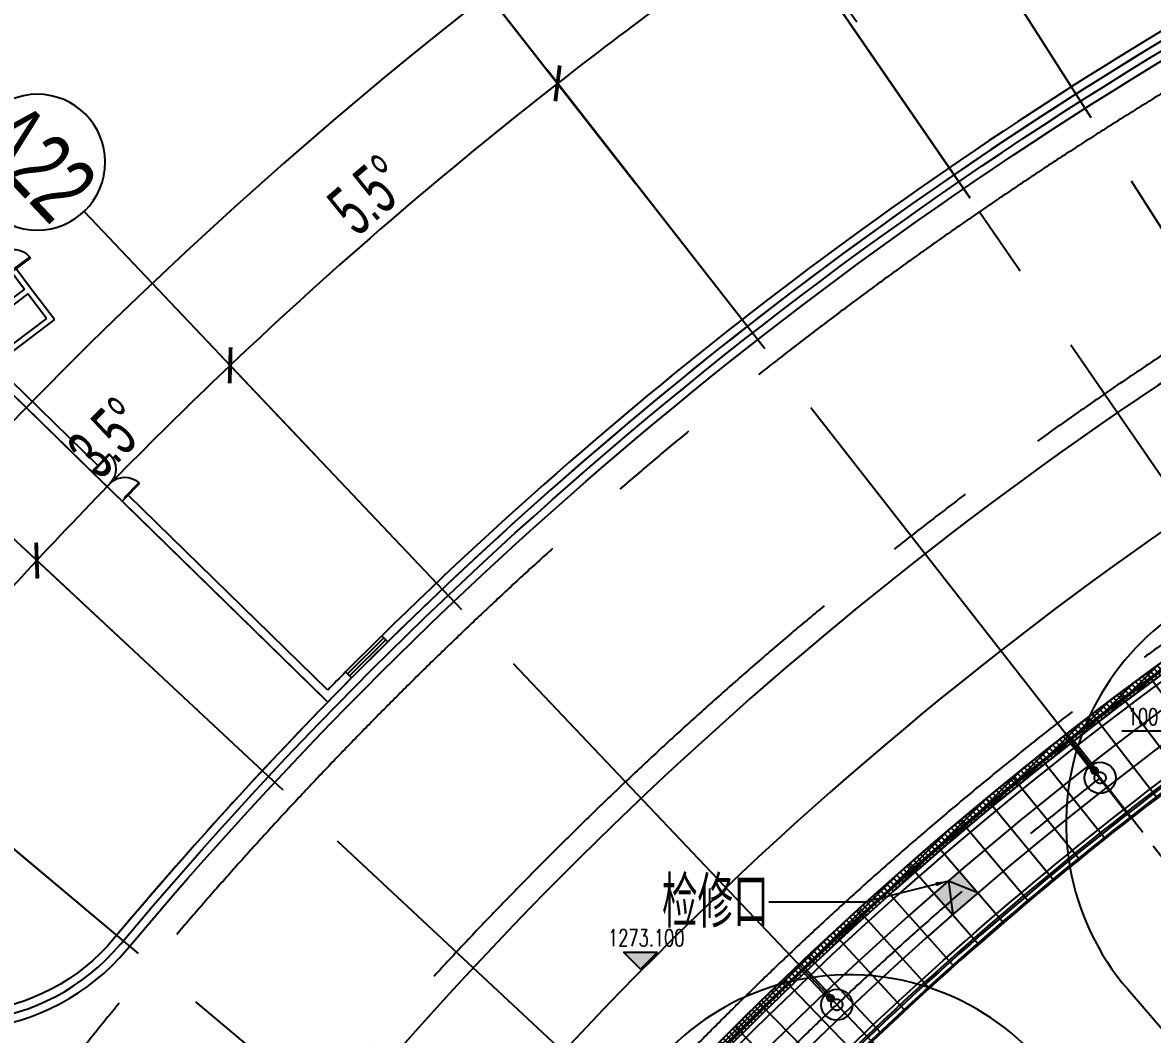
# Model space of a CAD drawing. Extents: x 1962160 to 37842216, y -162679 to 2997677.
# Drawn here: x 37496803 to 37536731, y 2848639 to 2884395 of the extents above; entities that cross this region are included whole.
import ezdxf
from ezdxf.enums import TextEntityAlignment as Align

# ---------------------------------------------------------------- set-up
doc = ezdxf.new("R2010")
doc.units = 0
doc.header["$LTSCALE"] = 1000
for name, pattern in [('CENTER', [2, 1.25, -0.25, 0.25, -0.25]), ('CENTER2', [28.575000000000003, 19.05, -3.175, 3.175, -3.175]), ('DASH', [0.35, 0.25, -0.1]), ('HIDDEN', [0.375, 0.25, -0.125])]:
    doc.linetypes.add(name, pattern=pattern)
doc.layers.get('0').update_dxf_attribs({"color": 8})
doc.layers.get('Defpoints').update_dxf_attribs({"color": 8})
for name, color, linetype in [('#幕墙线-平面', 8, 'Continuous'), ('#文字', 8, 'Continuous'), ('#标注', 8, 'Continuous'), ('#虚线', 8, 'HIDDEN'), ('#轴线', 8, 'CENTER2'), ('1-WIN-1', 8, 'Continuous'), ('A-AL-E', 8, 'Continuous'), ('A-COLS-PLAN-C', 8, 'DASH'), ('A-COLS-PLAN-S', 8, 'DASH'), ('A-DETL-ALUM', 8, 'Continuous'), ('A-DIMS-ELEV', 8, 'Continuous'), ('A-DIMS-LEAD', 8, 'Continuous'), ('A-FLOR', 8, 'Continuous'), ('A-GRID', 8, 'CENTER'), ('A-HATH', 8, 'Continuous'), ('A-NOTE', 8, 'Continuous'), ('A-ROOF-DRAN', 8, 'Continuous'), ('A-STRS-HRAL', 8, 'Continuous'), ('DIM', 8, 'Continuous'), ('G-ACCS', 8, 'Continuous'), ('周边建筑', 8, 'Continuous'), ('建-填充', 8, 'Continuous'), ('水-雨水-压力流-标识', 8, 'Continuous')]:
    doc.layers.add(name, color=color, linetype=linetype)
doc.layers.add('A-X-CHEK', color=8, linetype='Continuous', plot=False)
doc.styles.add('#文字', font='jrs.shx', dxfattribs={"width": 0.7, "bigfont": 'hztxt.shx'})
doc.styles.add('_TCH_DIM', font='SIMPLEX', dxfattribs={"bigfont": 'GBCBIG'})
doc.styles.add('JHZX', font='jrs.shx', dxfattribs={"width": 0.6, "bigfont": 'jhz.shx'})
doc.dimstyles.new('JZBZ-300', dxfattribs={"dimscale": 300, "dimtxt": 3, "dimasz": 1.5, "dimexe": 1, "dimexo": 1, "dimgap": 0.5, "dimtad": 1, "dimdec": 0, "dimdsep": 46, "dimtxsty": 'JHZX', "dimblk1": 'ARCHTICK', "dimblk2": 'ARCHTICK', "dimsah": 1, "dimcen": 0, "dimclrd": 1, "dimclre": 1, "dimclrt": 2, "dimadec": 3, "dimazin": 2, "dimtfac": 1, "dimtdec": 0, "dimtix": 1, "dimtmove": 0, "dimatfit": 3, "dimfxl": 1, "dimtolj": 1, "dimlwd": -1, "dimlwe": -1, "dimarcsym": 1})
doc.dimstyles.new('JZBZ-600', dxfattribs={"dimscale": 600, "dimtxt": 3, "dimasz": 1.5, "dimexe": 1, "dimexo": 1, "dimgap": 0.5, "dimtad": 1, "dimdec": 0, "dimdsep": 46, "dimtxsty": 'JHZX', "dimblk1": 'ARCHTICK', "dimblk2": 'ARCHTICK', "dimsah": 1, "dimcen": 0, "dimclrd": 1, "dimclre": 1, "dimclrt": 2, "dimadec": 1, "dimazin": 2, "dimtfac": 1, "dimtdec": 0, "dimtix": 1, "dimtmove": 0, "dimatfit": 3, "dimfxl": 1, "dimtolj": 1, "dimlwd": -1, "dimlwe": -1, "dimarcsym": 1})

# ---------------------------------------------------------------- blocks, each defined once
blk = doc.blocks.new('_ARCHTICK')
at = {"const_width": 0.15}
blk.add_lwpolyline([(-0.5, -0.5), (0.5, 0.5)], dxfattribs=at)
blk = doc.blocks.new('排水沟区域')
at = {"layer": 'A-HATH'}
h = blk.add_hatch(dxfattribs=at)
h.set_pattern_fill('ANSI37', color=256, scale=100)
h.set_pattern_definition([(45, (0, 0), (-112.2532015133644, 112.2532015133644), []), (135, (0, 0), (-112.2532015133644, -112.2532015133644), [])])
edge = h.paths.add_edge_path()
edge.add_arc((35647972.51225562, 2918657.177440435), 129550.0000000067, 122.5223895562193, 167.0611029026331)
edge.add_arc((35520737.25391851, 2947888.864629035), 999.9999999990519, 287.2513251903942, 347.0611009080209, ccw=False)
edge.add_arc((35647972.52815255, 2918657.174638035), 130050.0161404448, 167.2437338873835, 167.4419150525261, ccw=False)
edge.add_arc((35520737.25400268, 2947888.864669039), 649.9999269235949, 307.4371886865979, 347.0610947359583)
edge.add_arc((35647972.51225559, 2918657.177440456), 129899.9999999715, 122.5223517799921, 167.0611029026393, ccw=False)
edge.add_line((35578134.55910211, 3028186.489952341), (35578322.65708765, 3027891.330408047))
blk.add_lwpolyline([(35578322.65708765, 3027891.330408047), (35578322.65708654, 3027891.330409774, 0.1968208227596155), (35521711.86331972, 2947664.952782355, -0.2670597879826505), (35521033.817582, 2946933.851543527, -0.0008647286773297092), (35521132.38332828, 2947372.751579637, 0.1746354279483771), (35521370.75002657, 2947743.321916818, -0.1968209939747781), (35578134.55910211, 3028186.489952341), (35578322.65708765, 3027891.330408047)], format="xyb", dxfattribs=at)
blk = doc.blocks.new('A$C58e34137')
at = {"layer": 'A-X-CHEK'}
blk.add_blockref('排水沟区域', (-35647972.51433039, -2918657.17947907), dxfattribs=at)
blk = doc.blocks.new('雨水立管')
for radius in [80, 50]:
    blk.add_circle((-3.725290298461914e-09, 2.328306436538696e-10), radius)
blk = doc.blocks.new('雨水')
at = {"layer": 'A-ROOF-DRAN'}
for points in [[(35568942.63148565, 3019688.992224737), (35568151.91968549, 3020695.775538188)], [(35569060.59814552, 3019781.641386414), (35568270.11935468, 3020788.128017949)], [(35559618.16883969, 3011645.115593735), (35558739.49367467, 3012575.604252931)], [(35559727.22781448, 3011748.10170939), (35558848.29764076, 3012678.860414564)]]:
    blk.add_lwpolyline(points, dxfattribs=at)
at = {"xscale": 1.5, "yscale": 1.5, "zscale": 1.5}
for p in [(35569001.61481559, 3019735.316805575), (35559672.69832709, 3011696.608651562)]:
    blk.add_blockref('雨水立管', p, dxfattribs=at)
blk = doc.blocks.new('1100')
at = {"layer": 'A-DETL-ALUM', "ltscale": 0.3}
blk.add_circle((35572079.41488183, 2737404.62498665), 550, dxfattribs=at)
blk = doc.blocks.new('_YZHK')
blk.add_circle((0, 0), 0.5)
blk = doc.blocks.new('ASDFASD')
at = {"layer": 'A-COLS-PLAN-C', "ltscale": 0.3, "xscale": 400, "yscale": 400, "zscale": 400}
for p in [(35569198.62648769, 3019483.153364421), (35559892.97179132, 3011464.488852846)]:
    blk.add_blockref('_YZHK', p, dxfattribs=at)
blk = doc.blocks.new('$WINLIB2D$00000001')
for points in [[(-0.4999999999999964, 0.5000000000000142), (-0.4999999999999964, -0.4999999999999858)], [(-0.4999999999999964, 0.5000000000000142), (0.5000000000000036, 0.5000000000000142)], [(0.5000000000000036, -0.4999999999999858), (0.5000000000000036, 0.5000000000000142)], [(0.5000000000000036, 0.1666666666666714), (-0.4999999999999964, 0.1666666666666714)], [(0.5000000000000036, -0.1666666666666572), (-0.4999999999999964, -0.1666666666666572)], [(-0.4999999999999964, -0.4999999999999858), (0.5000000000000036, -0.4999999999999858)]]:
    blk.add_lwpolyline(points)
blk = doc.blocks.new('$DorLib2D$00000002')
at = {"layer": '1-WIN-1'}
for p, q in [((-0.5000000000002274, 1.70530256582424e-13), (-0.5, 0.4875000000000114)), ((-0.4750000000001364, 0.4875000000002387), (-0.5, 0.4875000000000114)), ((-0.4750000000001364, 1.70530256582424e-13), (-0.4750000000001364, 0.4875000000002387)), ((0.4749999999999091, 5.684341886080801e-14), (0.4749999999999091, 0.4875000000001251)), ((0.4749999999999091, 0.4875000000001251), (0.4999999999997726, 0.4875000000001251)), ((0.5, -5.684341886080801e-14), (0.4999999999997726, 0.4875000000001251)), ((-0.5000000000002274, 1.70530256582424e-13), (-0.4750000000001364, 1.70530256582424e-13)), ((0.5, -5.684341886080801e-14), (0.4749999999999091, 5.684341886080801e-14))]:
    blk.add_line(p, q, dxfattribs=at)
for centre, start, end in [((-0.4875000000001819, 5.684341886080801e-14), 0, 88.53071642340379), ((0.4874999999999545, 5.684341886080801e-14), 91.46928357659621, 180)]:
    blk.add_arc(centre, 0.4875, start, end, dxfattribs=at)
blk = doc.blocks.new('1234')
at = {"layer": '周边建筑'}
for p, q in [((-45057.69962797686, 141184.4315249026), (-64211.78246627189, 201202.1048438773)), ((-47793.1199540291, 159841.4219955355), (-47675.79410530068, 159100.6557401866)), ((-47462.61299071461, 159033.1737991497), (-47595.58228601888, 159872.7088885531)), ((-47675.79410530068, 159100.6557401866), (-50326.59886781685, 158680.8095114976)), ((-47243.60473883711, 157650.4101160839), (-47462.61299071461, 159033.1737991497)), ((-47644.50721227936, 158903.1180720925), (-50265.08446484618, 158488.0594105944)), ((-47472.42929975502, 157816.66089122), (-47644.50721227936, 158903.1180720925)), ((-47472.42929975502, 157816.66089122), (-49926.7552493643, 157427.9338493124)), ((-47243.60473883711, 157650.4101160839), (-49865.24084589258, 157235.1837485284)), ((-50191.10121145658, 157269.5044189021), (-48601.38281737641, 152288.258390598)), ((-48315.58437305316, 152379.4683090299), (-49865.24084589258, 157235.1837485284)), ((-48601.38281737641, 152288.258390598), (-48315.58437305316, 152379.4683090299)), ((-48145.33322518878, 150859.2661689147), (-48601.38281735964, 152288.2583905384)), ((-47859.53478088044, 150950.4760874063), (-48145.33322520368, 150859.2661689743)), ((-44863.01896983944, 141561.1511993855), (-47859.53478088044, 150950.4760874063)), ((-48145.33322520368, 150859.2661689743), (-45118.50623939559, 141374.9638185725)), ((-42281.87585731596, 142353.4087191746), (-42194.71496592648, 142066.3437585458)), ((-43917.07303276844, 141543.3880342394), (-44004.23392415792, 141830.4529948458)), ((-45118.50623939559, 141374.9638185725), (-45118.50623934157, 141374.9638185874)), ((-45057.69962715916, 141184.4315223321), (-45118.50623934157, 141374.9638185874))]:
    blk.add_line(p, q, dxfattribs=at)
for points in [[(899.9999998621643, 147897.2616378292, -0.06424754974339256), (38411.22599733435, 142825.0248288214, 0.3992271408683902), (47734.13426394202, 147881.3795785159), (62643.80696957186, 193768.6338093206, 0.4257611201714258), (57410.8051248882, 203558.9581788629, 0.1695890934855462), (-81790.47026674077, 195045.0434476584, 0.4257611201712679), (-85791.3257065732, 184689.9521724582), (-65400.53789663129, 140961.7665993124, 0.3992271408685563), (-55530.9065411333, 137079.2778602466, -0.09498676638333799), (-899.9999992009252, 147897.2616378367)], [(3507.282386738807, 147308.2532562092, 0.01190288189879027), (-3507.282390698791, 147308.2532562315), (-3529.532858530059, 148157.964341335, 0.09051536275890958), (-55643.5452967938, 137357.3291338012, -0.3992271408685528), (-65128.64556051977, 141088.5520778373), (-85519.43337046169, 184816.737650983, -0.425761120171263), (-81674.45541529916, 194768.3838115633, -0.08617948601408663), (-11230.48231103458, 210901.2002502978), (-9979.055130984634, 202999.9999966249), (9979.055131915957, 202999.9999895692), (11230.48231178708, 210901.2002502382, -0.05548064099764077), (57329.37135875039, 203270.2220680118, -0.4257611201714432), (62358.49001468346, 193861.3389076069), (47448.81730905734, 147974.0846768022, -0.3992271408683997), (38489.13923465274, 143114.7307615206, 0.0597972305577292), (3529.532854573801, 148157.9643414542), (3507.2932679113, 147308.6687912941)], [(-53552.56643567048, 204917.9412060007, 0.03537684678875146), (-81906.48511818238, 195321.703083761, 0.4257611201712687), (-86063.21804268472, 184563.1666939333), (-65672.43023274094, 140834.9811207876, 0.3992271408685562), (-55418.26778547093, 136801.2265866995, -0.08992013827698078), (-3863.717572046444, 147549.4211662337, -0.08992013827698078)]]:
    blk.add_lwpolyline(points, format="xyb", dxfattribs=at)
for centre, radius, start, end in [((2.793967723846436e-08, -7.748603820800781e-07), 148500.0000006685, 91.64907696212661, 106.5424971075481), ((2.980232238769531e-08, -7.748603820800781e-07), 148200.0000006686, 91.60015078360507, 106.5417941527147), ((2.048909664154053e-08, -7.674098014831543e-07), 148500.0000006624, 107.2369959366549, 107.584250938892), ((3.725290298461914e-08, -7.748603820800781e-07), 148200.0000006689, 107.2376988997003, 107.6613649034631), ((-4.936009645462036e-07, 1.318752765655518e-06), 148199.9999984893, 107.7579917323684, 111.9463856605834), ((1.247972249984741e-07, -1.05053186416626e-06), 148200.0000009605, 107.6613649034631, 107.6999999745817)]:
    blk.add_arc(centre, radius, start, end, dxfattribs=at)
for name, p, xscale, yscale, zscale, rotation in [('$DorLib2D$00000002', (-47811.67696883902, 160597.8316975906), -1500, 1500, 200, 279.0000000000207), ('$DorLib2D$00000002', (-48230.45879911259, 151619.3672389686), -1500, 1500, 300, 287.7000000314545), ('$WINLIB2D$00000001', (-43099.47444585152, 141948.3983793482), 1800, 300, -1800, 16.88974636892121)]:
    blk.add_blockref(name, p, dxfattribs=dict(at, xscale=xscale, yscale=yscale, zscale=zscale, rotation=rotation))
blk = doc.blocks.new('总体道路0521')
at = {"layer": 'G-ACCS'}
blk.add_line((35647894.71399386, 2918750.528538752), (35647920.52291003, 2918720.575817088), dxfattribs=at)
for centre, radius, start, end in [((35647972.51126049, 2918657.176580954), 223.799955519998, 90.7688463516054, 156.6530682845484), ((35647972.51118848, 2918657.176535503), 137.9999999943868, 119.6452978055595, 141.6444313079016), ((35647901.53207873, 2918756.403376523), 9, 125.5768005912197, 154.9435669919608), ((35647901.53207873, 2918756.403376523), 9, 155.1981339483521, 189.9780347543572), ((35647901.53207873, 2918756.403376523), 9, 189.9780347543572, 220.7498442504919), ((35647884.86564906, 2918742.042661973), 9, 71.5220051082934, 106.302008631611), ((35647884.86564906, 2918742.042661973), 9, 106.2575462716528, 135.9231106994128), ((35647884.86564906, 2918742.042661973), 9, 40.7498442504919, 71.5220051082934)]:
    blk.add_arc(centre, radius, start, end, dxfattribs=at)
blk = doc.blocks.new('A$C06ac024f')
at = {"layer": 'A-DIMS-ELEV'}
blk.add_hatch(color=256, dxfattribs=at).paths.add_polyline_path([(-95015.3850857392, 94063.48671443388), (-95615.3850857392, 94663.48671443388), (-94415.3850857392, 94663.48671443388)])
at = {"layer": 'A-AL-E'}
for points in [[(-72639.7004654631, 128086.0591565319), (-64414.53775649518, 113547.75104103, -0.4119685532972354), (-64730.13042073697, 112392.6247468609, 0.2085567706727499), (-126406.8450315073, 29041.36778747104, -0.4119750127394232), (-127419.2460521609, 28401.84329541307), (-143727.0039129183, 32017.3789689634)], [(-72813.60454651713, 127987.2791624763), (-64588.61000544578, 113449.268290536, -0.4119685532989783), (-64829.94557221979, 112565.9364185231, 0.2085567706727409), (-126601.7669133023, 29086.15015002107, -0.411975012739965), (-127375.9559291005, 28597.10200903751), (-143683.3841923401, 32212.56460867822)], [(-40571.86409710348, 50911.04793153843), (-75195.61254768074, 101288.9145336556, 0.03156857092547568), (-87349.31007741392, 91016.05561724259)]]:
    blk.add_lwpolyline(points, format="xyb", dxfattribs=at)
blk.add_arc((-0.004684291779994965, 0.005673647858202457), 126199.9999999824, 126.5207534722357, 133.8223082825386, dxfattribs=at)
at = {"layer": 'A-DIMS-ELEV'}
for p, q in [((-95015.3850857392, 94063.48671443388), (-95615.3850857392, 94663.48671443388)), ((-95615.3850857392, 94663.48671443388), (-94415.3850857392, 94663.48671443388)), ((-95015.3850857392, 94063.48671443388), (-94415.3850857392, 94663.48671443388))]:
    blk.add_line(p, q, dxfattribs=at)
at = {"layer": 'A-DIMS-LEAD'}
blk.add_line((-74719.08913523704, 102474.7774564768), (-78009.66545773298, 102474.7774564768), dxfattribs=at)
at = {"layer": 'A-STRS-HRAL'}
for points in [[(-69542.37529077381, 109065.4960472053, 0.1968207245064195), (-126065.7317383513, 28962.99865300767, -0.2921176924780121), (-126987.3050312847, 28057.59028317221, -0.0004314040773986398), (-126938.6993644685, 28276.67974316748, 0.2670597969719661), (-126260.6536201537, 29007.78101555863, -0.1968208227596178), (-69649.85985332727, 109234.1586429761)], [(-74072.98849956691, 100626.5209130384, 0.0004003810238615515), (-74234.04921674728, 100507.7622542768), (-75027.47195713967, 101662.1995050726, 0.03228136318799384), (-87489.50172247738, 91158.71566890692), (-87350.86052844673, 91017.63336764416), (-87493.50371183455, 90877.44448673166), (-87773.88553311676, 91162.76309537282, -0.03309062847854), (-74979.70887789875, 101945.8072499568)]]:
    blk.add_lwpolyline(points, format="xyb", close=True, dxfattribs=at)
at = {"xscale": 1000, "yscale": 1000, "zscale": 1000}
blk.add_blockref('总体道路0521', (-35647972511.19448, -2918657176.530752), dxfattribs=at)
at = {"layer": 'A-COLS-PLAN-S'}
blk.add_blockref('ASDFASD', (-35647972.51693987, -2918657.171766797), dxfattribs=at)
at = {"layer": 'A-ROOF-DRAN'}
blk.add_blockref('雨水', (-35647972.51693987, -2918657.171766797), dxfattribs=at)
at = {"layer": '周边建筑', "rotation": 27.99999965018871}
blk.add_blockref('1234', (-0.004684269428253174, 0.005673641338944435), dxfattribs=at)
at = {"layer": '水-雨水-压力流-标识'}
for p in [(-35650853.30533361, -2636578.643388912), (-35660158.96002995, -2644597.307900433)]:
    blk.add_blockref('1100', p, dxfattribs=at)
at = {"layer": 'A-DIMS-ELEV', "style": '_TCH_DIM', "width": 0.7058823529411765}
blk.add_text('1273.100', height=595, dxfattribs=at).set_placement((-96163.3850857392, 94873.48671443388))
at = {"layer": 'A-NOTE', "style": '_TCH_DIM', "width": 0.7058823529411765}
blk.add_text('100', height=595, dxfattribs=at).set_placement((-77799.66545773298, 102684.7774564768))
blk = doc.blocks.new('A$C41f195f4')
at = {"layer": '建-填充', "ltscale": 10}
h = blk.add_hatch(color=256, dxfattribs=at)
h.dxf.hatch_style = 1
edge = h.paths.add_edge_path()
edge.add_arc((1.490116119384766e-08, 3.771856427192688e-07), 128529.4436848907, 79.84411521827303, 80.37342745762112)
edge.add_line((21493.46634147316, 126719.567544526), (21326.2116523385, 125733.6538212118))
edge.add_arc((7.450580596923828e-09, 4.637986421585083e-07), 127529.4436848045, 79.84412812155819, 80.37344052536758, ccw=False)
edge.add_line((22486.84329265356, 125531.2745311069), (22663.19846370071, 126515.6011306057))
edge = h.paths.add_edge_path()
edge.add_arc((0, -2.020969986915588e-07), 128529.4436854664, 87.25447299287791, 87.78378308403215)
edge.add_line((4970.315524987876, 128433.3050950011), (4931.610976167023, 127434.0543961944))
edge.add_arc((1.490116119384766e-08, -1.243315637111664e-07), 127529.443685386, 87.25448809217698, 87.78379833094698, ccw=False)
edge.add_line((6108.645890295506, 127383.0579475132), (6156.579609684646, 128381.9084667042))
edge = h.paths.add_edge_path()
edge.add_arc((0, -9.592622518539429e-08), 128529.4436853569, 72.43372995808843, 72.96304399530439)
edge.add_line((37657.64431205392, 122889.054512233), (37364.63313996792, 121932.9454945959))
edge.add_arc((7.450580596923828e-09, -1.816079020500183e-07), 127529.4436854338, 72.43374044987621, 72.9630546656511, ccw=False)
edge.add_line((38489.4728570953, 121582.5624251091), (38791.30381696671, 122535.9238844821))
edge = h.paths.add_edge_path()
edge.add_line((-119660.8813765794, 44102.52231847867), (-120599.1660157144, 44448.3863639175))
edge.add_arc((7.450580596923828e-09, -3.539025783538818e-08), 128529.4436852773, 159.767981602694, 160.2972614758336)
edge.add_line((-121004.6143798009, 43332.44965193747), (-120063.1747727394, 42995.26799732866))
edge.add_arc((2.235174179077148e-08, 9.73232090473175e-08), 127529.4436852466, 159.7680014476781, 160.2972812314846, ccw=False)
edge = h.paths.add_edge_path()
edge.add_line((-123805.2695020214, 30594.34997192351), (-124776.056992583, 30834.290901965))
edge.add_arc((-7.450580596923828e-09, -3.026798367500305e-08), 128529.4436852635, 166.1193261171725, 166.6486034796457)
edge.add_line((-125055.5650201589, 29680.35632421216), (-124082.6024391428, 29449.39351839805))
edge.add_arc((3.725290298461914e-08, 3.660097718238831e-07), 127529.4436852114, 166.1193447807915, 166.6486220342447, ccw=False)
edge = h.paths.add_edge_path()
edge.add_line((-112422.3937703893, 60207.67713180184), (-113303.9122435302, 60679.82666713139))
edge.add_arc((-1.490116119384766e-08, 3.525055944919586e-07), 128529.4436850815, 151.8287570887979, 152.3580402931655)
edge.add_line((-113859.6140027344, 59630.58102341695), (-112973.7715465054, 59166.59487607237))
edge.add_arc((3.725290298461914e-08, 2.151355147361755e-07), 127529.4436851907, 151.8287780665303, 152.3580612076862, ccw=False)
edge = h.paths.add_edge_path()
edge.add_line((-104399.6718128845, 73242.52543457272), (-105218.2758476883, 73816.88371695764))
edge.add_arc((2.980232238769531e-08, 2.933666110038757e-07), 128529.4436851185, 144.9480544328233, 145.4773406516373)
edge.add_line((-105895.6813540161, 72841.76387630356), (-105071.8064734042, 72274.99215556448))
edge.add_arc((7.450580596923828e-09, 3.147870302200317e-07), 127529.4436850858, 144.94807606769, 145.4773622469303, ccw=False)
edge = h.paths.add_edge_path()
edge.add_arc((7.450580596923828e-09, 2.407468855381012e-07), 128529.4436850863, 130.6572365929047, 131.186529253771)
edge.add_line((-84638.25074627995, 96727.37153801369), (-83979.77507074922, 95974.76952688582))
edge.add_arc((-7.450580596923828e-09, -4.046596586704254e-07), 127529.4436855619, 130.6572585908967, 131.1865512627031, ccw=False)
edge.add_line((-83089.59903308004, 96746.46008611284), (-83741.09426756948, 97505.11281421874))
edge = h.paths.add_edge_path()
edge.add_line((-94873.06506673247, 85222.41801026324), (-95616.9627911523, 85890.71149221249))
edge.add_arc((2.235174179077148e-08, 4.516914486885071e-08), 128529.443685249, 138.0673120326053, 138.5966013385668)
edge.add_line((-96406.31641227752, 85003.76491578948), (-95656.27690509707, 84342.37188583054))
edge.add_arc((7.450580596923828e-09, 7.59027898311615e-08), 127529.4436852171, 138.0673340129187, 138.5966233035139, ccw=False)
at = {"layer": 'DIM', "ltscale": 10}
blk.add_lwpolyline([(-83089.59903308749, 96746.46008611517), (-84136.62710953504, 97164.01531778136), (-83979.77507074922, 95974.76952689001)], dxfattribs=at)
blk = doc.blocks.new('A$C80b62fe7')
at = {"layer": '#幕墙线-平面'}
for points in [[(-1880.422932967544, 317591.9112000582), (6689.262211918831, 302444.6457297499, -0.4119685532969175), (6351.392418436706, 301207.9811089351, 0.208556770672752), (-55296.79017324001, 217895.2829422778, -0.4119750127409731), (-56380.65479535609, 217210.615544898), (-73371.49046185613, 220977.5939977416)], [(-2106.716856606305, 317463.8836244158), (6462.96828828007, 302316.6181541076, -0.4119685532989783), (6221.632721506059, 301433.2862820947, 0.2085567706727409), (-55550.18861957639, 217953.5000135927, -0.411975012739965), (-56324.37763537467, 217464.4518726091), (-73315.2133018747, 221231.4303254499)], [(31119.86863095313, 239306.0018067705), (-4082.335609041154, 290525.5268051783, 0.0321023956250778), (-16477.76206035912, 280070.9930589781, 0.0321023956250778)], [(30905.59582190961, 239158.7361851702), (-4144.034253954887, 290156.2643972272, 0.03156857092547568), (-16297.73178368807, 279883.4054808142)]]:
    blk.add_lwpolyline(points, format="xyb", dxfattribs=at)
for radius, start, end in [(128529.4436852644, 333.5022467601689, 195.775796910644), (127529.4436852644, 333.539850647279, 195.7883970499479)]:
    blk.add_arc((71051.57360945642, 188867.3555372115), radius, start, end, dxfattribs=at)
blk = doc.blocks.new('DASWQE')
at = {"layer": '#幕墙线-平面', "ltscale": 10}
for points in [[(-77121.78987986594, 104528.6541493116), (-74895.41026519239, 101511.0833031829)], [(-78084.10811721534, 103811.7626864729), (-75829.94795296341, 100814.8873213716)], [(-79039.76283380389, 103086.0121631548), (-76758.0144848898, 100110.0880256323)], [(-79988.67247621715, 102351.4645132618), (-77679.53066187352, 99396.74556193547)], [(-80930.7560666576, 101608.1824214254), (-78594.41784381866, 98674.92080531409)], [(-81865.93320985138, 100856.2293176535), (-79502.59795631468, 97944.67535465024)], [(-82794.12409990281, 100095.6693719192), (-80403.99349734932, 97206.07152744429)], [(-83715.2495271042, 99326.56748868525), (-81298.5275438577, 96459.17235446535)], [(-84629.23088470101, 98548.98930136161), (-82186.12375833094, 95704.04157439573)], [(-85535.99017558992, 97763.0011667083), (-83066.70639532804, 94940.74362838641)], [(-86435.45001898706, 96968.67015917134), (-83940.20030791312, 94169.34365455573)], [(-87327.53365704417, 96166.06406515744), (-84806.53095410764, 93389.90748242335)], [(-88212.1649613455, 95355.25137725193), (-85665.6244032085, 92602.50162731064)], [(-89089.26843947917, 94536.30128837051), (-86517.40734212846, 91807.19328464242)], [(-89958.76924140751, 93709.2836858579), (-87361.80708165467, 91004.05032423604)], [(-90820.59316591918, 92874.26914552087), (-88016.24460987002, 90006.50740271015)], [(-91674.6666669026, 92031.32892560819), (-88845.7240319401, 89191.3802289567)]]:
    blk.add_lwpolyline(points, dxfattribs=at)
at = {"layer": 'DIM', "ltscale": 10}
blk.add_blockref('A$C80b62fe7', (-71047.03888088465, -188862.9763723449), dxfattribs=at)
blk = doc.blocks.new('*D163')
at = {"layer": '#标注', "color": 1, "transparency": 16777216}
for p, q in [((36697227.61045684, 3039964.325060815), (36690148.05581167, 3050266.262064347)), ((36689976.49658143, 3034648.116551967), (36682281.16101435, 3044498.589155292))]:
    blk.add_line(p, q, dxfattribs=at)
blk.add_arc((36780592.7409654, 2918654.106292108), 159093.4582867195, 124.4970894461642, 127.9974821202384, dxfattribs=at)
at = {"layer": 'Defpoints', "color": 0, "transparency": 16777216}
for p in [(36687836.60180948, 3047909.772003584), (36697567.4290798, 3039469.832084639), (36690345.87268865, 3034175.293867007), (36780592.7409654, 2918654.106292108)]:
    blk.add_point(p, dxfattribs=at)
at = {"layer": '#标注', "color": 1, "transparency": 16777216, "xscale": 900, "yscale": 900, "zscale": 900}
for p, rotation in [((36690487.87443464, 3049771.769088171), 34.4970894461642), ((36682650.53712157, 3044025.766470332), 217.9974821202385)]:
    blk.add_blockref('_ARCHTICK', p, dxfattribs=dict(at, rotation=rotation))
at = {"layer": '#标注', "color": 2, "transparency": 16777216, "insert": (36685815.79629375, 3047926.390747152), "char_height": 1800, "attachment_point": 5, "rotation": 36.24728578320204, "style": 'JHZX'}
blk.add_mtext('\\A1;3.5°', dxfattribs=at)
blk = doc.blocks.new('*D164')
at = {"layer": '#标注', "color": 1, "transparency": 16777216}
for p, q in [((36689976.49658141, 3034648.116551967), (36682281.16101429, 3044498.589155352)), ((36679271.45044124, 3025424.468513766), (36670667.01824504, 3034491.648151418))]:
    blk.add_line(p, q, dxfattribs=at)
blk.add_arc((36780592.74096535, 2918654.106292104), 159093.4582867819, 127.9974821202304, 133.5000000001246, dxfattribs=at)
at = {"layer": 'Defpoints', "color": 0, "transparency": 16777216}
for p in [(36678687.96177797, 3040826.707346588), (36690345.87268864, 3034175.293867007), (36679684.46318666, 3024989.243891157), (36780592.74096535, 2918654.106292104)]:
    blk.add_point(p, dxfattribs=at)
at = {"layer": '#标注', "color": 1, "transparency": 16777216, "xscale": 900, "yscale": 900, "zscale": 900}
for p, rotation in [((36682650.53712151, 3044025.766470388), 37.99748212023041), ((36671080.03099045, 3034056.423528813), 223.5000000001246)]:
    blk.add_blockref('_ARCHTICK', p, dxfattribs=dict(at, rotation=rotation))
at = {"layer": '#标注', "color": 2, "transparency": 16777216, "insert": (36675962.29103579, 3040089.116553036), "char_height": 1800, "attachment_point": 5, "rotation": 40.74874106017751, "style": 'JHZX'}
blk.add_mtext('\\A1;5.5°', dxfattribs=at)
blk = doc.blocks.new('*D165')
at = {"layer": '#标注', "color": 1, "transparency": 16777216}
for p, q in [((36679271.45044126, 3025424.468513757), (36670667.01824509, 3034491.648151364)), ((36672948.84710948, 3019046.866379466), (36663807.48519805, 3027572.44567962))]:
    blk.add_line(p, q, dxfattribs=at)
blk.add_arc((36780592.74096536, 2918654.106292084), 159093.4582867272, 133.5000000001203, 136.9962407217555, dxfattribs=at)
at = {"layer": 'Defpoints', "color": 0, "transparency": 16777216}
for p in [(36668755.52808385, 3031805.183549557), (36679684.46318667, 3024989.24389115), (36673387.63248123, 3018637.638573054), (36780592.74096536, 2918654.106292084)]:
    blk.add_point(p, dxfattribs=at)
at = {"layer": '#标注', "color": 1, "transparency": 16777216, "xscale": 900, "yscale": 900, "zscale": 900}
for p, rotation in [((36671080.0309905, 3034056.423528761), 43.50000000012034), ((36664246.2705698, 3027163.217873216), 226.9962407217555)]:
    blk.add_blockref('_ARCHTICK', p, dxfattribs=dict(at, rotation=rotation))
at = {"layer": '#标注', "color": 2, "transparency": 16777216, "insert": (36666758.37325374, 3031506.795658424), "char_height": 1800, "attachment_point": 5, "rotation": 45.24812036093645, "style": 'JHZX'}
blk.add_mtext('\\A1;3.5°', dxfattribs=at)
blk = doc.blocks.new('*D166')
at = {"layer": '#标注', "color": 1, "transparency": 16777216}
for p, q in [((36672948.84710948, 3019046.866379462), (36663807.48519808, 3027572.44567959)), ((36667839.92487119, 3013272.902655449), (36658264.70177655, 3021308.143951502))]:
    blk.add_line(p, q, dxfattribs=at)
blk.add_arc((36780592.74096537, 2918654.106292088), 159093.4582866901, 136.9962407217574, 139.9976294272841, dxfattribs=at)
at = {"layer": 'Defpoints', "color": 0, "transparency": 16777216}
for p in [(36662369.38546306, 3025115.210378949), (36673387.63248123, 3018637.638573054), (36668299.53557974, 3012887.211073235), (36780592.74096537, 2918654.106292088)]:
    blk.add_point(p, dxfattribs=at)
at = {"layer": '#标注', "color": 1, "transparency": 16777216, "xscale": 900, "yscale": 900, "zscale": 900}
for p, rotation in [((36664246.27056983, 3027163.217873186), 46.9962407217574), ((36658724.31248508, 3020922.452369291), 229.9976294272841)]:
    blk.add_blockref('_ARCHTICK', p, dxfattribs=dict(at, rotation=rotation))
at = {"layer": '#标注', "color": 2, "transparency": 16777216, "insert": (36660545.72023987, 3024874.187182844), "char_height": 1800, "attachment_point": 5, "rotation": 48.49693507452002, "style": 'JHZX'}
blk.add_mtext('\\A1;3°', dxfattribs=at)
blk = doc.blocks.new('*D167')
at = {"layer": '#标注', "color": 1, "transparency": 16777216}
for p, q in [((36667839.92487118, 3013272.902655456), (36658264.70177646, 3021308.143951563)), ((36662273.79616861, 3006212.894912096), (36652225.88488794, 3013648.584449464))]:
    blk.add_line(p, q, dxfattribs=at)
blk.add_arc((36780592.74096534, 2918654.10629208), 159093.4582867781, 139.9976294272779, 143.4976923137903, dxfattribs=at)
at = {"layer": 'Defpoints', "color": 0, "transparency": 16777216}
for p in [(36656667.27752137, 3018419.871862464), (36668299.53557973, 3012887.211073242), (36662756.09591008, 3005855.981814306), (36780592.74096534, 2918654.10629208)]:
    blk.add_point(p, dxfattribs=at)
at = {"layer": '#标注', "color": 1, "transparency": 16777216, "xscale": 900, "yscale": 900, "zscale": 900}
for p, rotation in [((36658724.31248501, 3020922.452369351), 49.99762942727786), ((36652708.18462941, 3013291.671351671), 233.4976923137903)]:
    blk.add_blockref('_ARCHTICK', p, dxfattribs=dict(at, rotation=rotation))
at = {"layer": '#标注', "color": 2, "transparency": 16777216, "insert": (36654715.6257576, 3017895.955511604), "char_height": 1800, "attachment_point": 5, "rotation": 51.747660870534055, "style": 'JHZX'}
blk.add_mtext('\\A1;3.5°', dxfattribs=at)
blk = doc.blocks.new('*D194')
at = {"layer": '#标注', "color": 1, "transparency": 16777216}
for p, q in [((36709854.37796341, 3021590.538399355), (36716934.45592497, 3011288.961041579)), ((36703702.40770423, 3017079.712126), (36711398.20749218, 3007229.602196464))]:
    blk.add_line(p, q, dxfattribs=at)
blk.add_arc((36780594.81168813, 2918662.568637641), 112993.4582867703, 124.4999999999869, 128.0001823342589, dxfattribs=at)
at = {"layer": 'Defpoints', "color": 0, "transparency": 16777216}
for p in [(36709514.53422125, 3022085.014112528), (36703333.00931442, 3017552.517402619), (36714711.76981937, 3010460.969548138), (36780594.81168813, 2918662.568637641)]:
    blk.add_point(p, dxfattribs=at)
at = {"layer": '#标注', "color": 1, "transparency": 16777216, "xscale": 900, "yscale": 900, "zscale": 900}
for p, rotation in [((36716594.61218282, 3011783.436754752), 34.49999999998689), ((36711028.80910236, 3007702.40747308), 218.0001823342589)]:
    blk.add_blockref('_ARCHTICK', p, dxfattribs=dict(at, rotation=rotation))
at = {"layer": '#标注', "color": 2, "transparency": 16777216, "insert": (36713070.97149161, 3010753.159474097), "char_height": 1800, "attachment_point": 5, "rotation": 36.25009116712288, "style": 'JHZX'}
blk.add_mtext('\\A1;3.5°', dxfattribs=at)
blk = doc.blocks.new('*D195')
at = {"layer": '#标注', "color": 1, "transparency": 16777216}
for p, q in [((36703702.40770423, 3017079.712126), (36711398.20749218, 3007229.602196462)), ((36694618.08063743, 3009251.62780411), (36703223.08808039, 3000184.99408995))]:
    blk.add_line(p, q, dxfattribs=at)
blk.add_arc((36780594.81168813, 2918662.568637671), 112993.4582867438, 128.00018233427, 133.5036351110623, dxfattribs=at)
at = {"layer": 'Defpoints', "color": 0, "transparency": 16777216}
for p in [(36703333.00931442, 3017552.517402615), (36694205.04028017, 3009686.82622239), (36708214.09163024, 3005429.803118784), (36780594.81168813, 2918662.568637671)]:
    blk.add_point(p, dxfattribs=at)
at = {"layer": '#标注', "color": 1, "transparency": 16777216, "xscale": 900, "yscale": 900, "zscale": 900}
for p, rotation in [((36711028.80910236, 3007702.407473084), 38.00018233427), ((36702810.04772313, 3000620.192508228), 223.5036351110623)]:
    blk.add_blockref('_ARCHTICK', p, dxfattribs=dict(at, rotation=rotation))
at = {"layer": '#标注', "color": 2, "transparency": 16777216, "insert": (36706051.03624938, 3005169.050815739), "char_height": 1800, "attachment_point": 5, "rotation": 40.75190872266614, "style": 'JHZX'}
blk.add_mtext('\\A1;5.5°', dxfattribs=at)
blk = doc.blocks.new('*D202')
at = {"layer": '#标注', "color": 1, "transparency": 16777216}
for p, q in [((36703702.37441572, 3017079.701604014), (36713863.44929372, 3004072.742621317)), ((36670313.58946138, 2860017.641321822), (36684886.99788948, 2867766.460034493))]:
    blk.add_line(p, q, dxfattribs=at)
blk.add_arc((36780592.74096537, 2918654.106292088), 108993.458286673, 127.9970587915869, 207.9999999999892, dxfattribs=at)
at = {"layer": 'Defpoints', "color": 0, "transparency": 16777216}
for p in [(36703333.00180195, 3017552.52701809), (36682082.36873942, 2965294.008877696), (36780592.74096537, 2918654.106292088), (36669783.82090566, 2859735.958384152)]:
    blk.add_point(p, dxfattribs=at)
at = {"layer": '#标注', "color": 1, "transparency": 16777216, "xscale": 900, "yscale": 900, "zscale": 900}
for p, rotation in [((36713494.07667994, 3004545.568035392), 37.99705879158693), ((36684357.22933376, 2867484.777096823), 297.9999999999892)]:
    blk.add_blockref('_ARCHTICK', p, dxfattribs=dict(at, rotation=rotation))
at = {"layer": '#标注', "color": 2, "transparency": 16777216, "insert": (36672807.86220258, 2941567.38103121), "char_height": 1800, "attachment_point": 5, "rotation": 77.99852939578916, "style": 'JHZX'}
blk.add_mtext('\\A1;80°', dxfattribs=at)
blk = doc.blocks.new('*D105')
at = {"layer": '#标注', "color": 1, "transparency": 16777216}
for p, q in [((36697228.95972591, 3039962.314867162), (36687878.68758705, 3053567.233559005)), ((36885579.84404776, 3021820.877508908), (36897354.91261559, 3033391.061686594))]:
    blk.add_line(p, q, dxfattribs=at)
blk.add_arc((36780594.81168813, 2918662.568637636), 163093.4582867492, 44.49716931342737, 124.4996298123026, dxfattribs=at)
at = {"layer": 'Defpoints', "color": 0, "transparency": 16777216}
for p in [(36833249.46786097, 3073022.418725839), (36697568.80027325, 3039467.836958271), (36885151.87300182, 3021400.353093639), (36780594.81168813, 2918662.568637636)]:
    blk.add_point(p, dxfattribs=at)
at = {"layer": '#标注', "color": 1, "transparency": 16777216, "xscale": 900, "yscale": 900, "zscale": 900}
for p, rotation in [((36688218.52813439, 3053072.755650114), 214.4996298123025), ((36896926.94156966, 3032970.537271325), 314.4971693134274)]:
    blk.add_blockref('_ARCHTICK', p, dxfattribs=dict(at, rotation=rotation))
at = {"layer": '#标注', "color": 2, "transparency": 16777216, "insert": (36796346.20989023, 3082199.212514472), "char_height": 1800, "attachment_point": 5, "rotation": 354.498399562864, "style": 'JHZX'}
blk.add_mtext('\\A1;80°', dxfattribs=at)
blk = doc.blocks.new('*D106')
at = {"layer": '#标注', "color": 1, "transparency": 16777216}
for p, q in [((36689976.49658143, 3034648.116551962), (36679818.65363285, 3047650.74038841)), ((36633399.2827161, 2918657.429130305), (36616899.2827203, 2918657.801611735))]:
    blk.add_line(p, q, dxfattribs=at)
blk.add_arc((36780592.74096535, 2918654.106292089), 163093.458286761, 127.9974821202229, 179.9987065688393, dxfattribs=at)
at = {"layer": 'Defpoints', "color": 0, "transparency": 16777216}
for p in [(36690345.87268865, 3034175.293866999), (36646455.84928183, 3011426.787752829), (36633999.28271595, 2918657.415585522), (36780592.74096535, 2918654.106292089)]:
    blk.add_point(p, dxfattribs=at)
at = {"layer": '#标注', "color": 1, "transparency": 16777216, "xscale": 900, "yscale": 900, "zscale": 900}
for p, rotation in [((36680188.02974007, 3047177.917703446), 37.9974821202229), ((36617499.28272016, 2918657.788066957), 269.9987065688392)]:
    blk.add_blockref('_ARCHTICK', p, dxfattribs=dict(at, rotation=rotation))
at = {"layer": '#标注', "color": 2, "transparency": 16777216, "insert": (36632929.15432575, 2990680.529336371), "char_height": 1800, "attachment_point": 5, "rotation": 63.99809434453106, "style": 'JHZX'}
blk.add_mtext('\\A1;52°', dxfattribs=at)
blk = doc.blocks.new('*D136')
at = {"layer": '#标注', "color": 1, "transparency": 16777216}
for p, q in [((36711492.32625644, 3048627.027893169), (36705623.98755477, 3059663.902490746)), ((36701505.37969026, 3042802.714878388), (36694788.92699271, 3053344.975696711))]:
    blk.add_line(p, q, dxfattribs=at)
blk.add_arc((36780594.8116881, 2918662.56863763), 159093.4582867697, 117.9997101526565, 122.5011282343614, dxfattribs=at)
at = {"layer": 'Defpoints', "color": 0, "transparency": 16777216}
for p in [(36702253.00268069, 3057130.216234788), (36711774.00651412, 3048097.257912487), (36701827.76941974, 3042296.686359109), (36780594.8116881, 2918662.56863763)]:
    blk.add_point(p, dxfattribs=at)
at = {"layer": '#标注', "color": 1, "transparency": 16777216, "xscale": 900, "yscale": 900, "zscale": 900}
for p, rotation in [((36705905.66781245, 3059134.132510062), 27.99971015265651), ((36695111.31672218, 3052838.947177431), 212.5011282343614)]:
    blk.add_blockref('_ARCHTICK', p, dxfattribs=dict(at, rotation=rotation))
at = {"layer": '#标注', "color": 2, "transparency": 16777216, "insert": (36699842.12564636, 3057129.158350009), "char_height": 1800, "attachment_point": 5, "rotation": 30.250419193508957, "style": 'JHZX'}
blk.add_mtext('\\A1;4.5°', dxfattribs=at)
blk = doc.blocks.new('*D137')
at = {"layer": '#标注', "color": 1, "transparency": 16777216}
for p, q in [((36701505.37969027, 3042802.714878388), (36694788.92699271, 3053344.9756967)), ((36697223.51887997, 3039968.552405614), (36690143.44091842, 3050270.129763382))]:
    blk.add_line(p, q, dxfattribs=at)
blk.add_arc((36780594.81168812, 2918662.568637639), 159093.4582867527, 122.5011282343671, 124.4999999999934, dxfattribs=at)
at = {"layer": 'Defpoints', "color": 0, "transparency": 16777216}
for p in [(36693556.7995629, 3051835.812628053), (36701827.76941974, 3042296.686359113), (36697563.36262213, 3039474.076692445), (36780594.81168812, 2918662.568637639)]:
    blk.add_point(p, dxfattribs=at)
at = {"layer": '#标注', "color": 1, "transparency": 16777216, "xscale": 900, "yscale": 900, "zscale": 900}
for p, rotation in [((36695111.3167222, 3052838.947177418), 32.50112823436708), ((36690483.28466058, 3049775.654050205), 214.4999999999933)]:
    blk.add_blockref('_ARCHTICK', p, dxfattribs=dict(at, rotation=rotation))
at = {"layer": '#标注', "color": 2, "transparency": 16777216, "insert": (36692121.60752039, 3052328.13979874), "char_height": 1800, "attachment_point": 5, "rotation": 33.50056411717949, "style": 'JHZX'}
blk.add_mtext('\\A1;2°', dxfattribs=at)
blk = doc.blocks.new('*U246')
blk.add_line((20, 4.898587196589413e-16), (0, 0))
blk.add_circle((24, 0), 4)
at = {"style": 'JHZX', "width": 0.75}
blk.add_attdef('AXES', text='', height=4, dxfattribs=at).set_placement((23.99999999999997, 0), align=Align.MIDDLE_CENTER)
blk = doc.blocks.new('*U247')
blk.add_line((-8.960830237663566e-17, -20), (0, 0))
blk.add_circle((0, -24), 4)
at = {"style": 'JHZX', "width": 0.75}
blk.add_attdef('AXES', text='', height=4, dxfattribs=at).set_placement((0, -24), align=Align.MIDDLE_CENTER)
blk = doc.blocks.new('DOTE-11')
at = {"layer": '#虚线', "ltscale": 20}
blk.add_arc((36780598.51695531, 2918657.177440438), 117099.9999999995, 127.0941195768543, 207.9999999896279, dxfattribs=at)
at = {"layer": '#轴线'}
for p, q in [((36713167.41610779, 3024502.803889966), (36701830.39437168, 3042298.363396614)), ((36743952.03342626, 2971978.141844276), (36697563.36262214, 3039474.076692432)), ((36703333.00180194, 3017552.52701809), (36690342.54467258, 3034179.55391919)), ((36694201.29117024, 3009691.699079424), (36679681.16364071, 3024992.72088653)), ((36688804.91481881, 3004247.476891956), (36673377.76521935, 3018633.526629503)), ((36684459.93934387, 2999327.022456104), (36668296.40159406, 3012889.84102047))]:
    blk.add_line(p, q, dxfattribs=at)
for radius, end in [(146599.9999999995, 183.9998103525153), (138799.9999999995, 210.1884172151102), (130399.9999999995, 210.3293811306592), (127949.9999999995, 210.3740096847854)]:
    blk.add_arc((36780598.51695531, 2918657.177440438), radius, 324.4999999903098, end, dxfattribs=at)
blk = doc.blocks.new('ZW-5001')
at = {"layer": '#标注'}
ref = blk.add_blockref('*U247', (36693231.98714829, 3046197.622746068), dxfattribs=dict(at, xscale=-600.0000000000002, yscale=600.0000000000003, rotation=215.6847964343068))
ref.add_attrib('AXES', 'B1', dxfattribs={"layer": '0', "height": 2399.999999999999, "rotation": 35.68479623975081, "style": '#文字', "width": 0.7}).set_placement((36684785.43097476, 3057958.833942267), align=Align.MIDDLE_CENTER)
ref = blk.add_blockref('*U246', (36685421.01016378, 3040479.694457524), dxfattribs=dict(at, xscale=-600, yscale=599.9999999999998, rotation=307.9979732299431))
ref.add_attrib('AXES', 'A23', dxfattribs={"layer": '0', "height": 2399.999999999999, "rotation": 307.9979733247239, "style": '#文字', "width": 0.7}).set_placement((36676555.8863231, 3051827.362909932), align=Align.MIDDLE_CENTER)
ref = blk.add_blockref('*U246', (36674175.04915418, 3030789.76324971), dxfattribs=dict(at, xscale=-600, yscale=599.9999999999998, rotation=313.4825681626257))
ref.add_attrib('AXES', 'A22', dxfattribs={"layer": '0', "height": 2399.999999999999, "rotation": 313.4825682547278, "style": '#文字', "width": 0.7}).set_placement((36664265.92165879, 3041238.16945815), align=Align.MIDDLE_CENTER)
ref = blk.add_blockref('*U246', (36667536.22011245, 3024094.991411183), dxfattribs=dict(at, xscale=-600, yscale=599.9999999999998, rotation=316.9962407217425))
ref.add_attrib('AXES', 'A21', dxfattribs={"layer": '0', "height": 2399.999999999999, "rotation": 316.9962408117594, "style": '#文字', "width": 0.7}).set_placement((36657005.37118971, 3033916.458765042), align=Align.MIDDLE_CENTER)
for base, center, p1, p2, picture, middle in [((36833249.46786097, 3073022.418725839), (36780594.81168813, 2918662.568637637), (36885151.87300182, 3021400.353093639), (36697568.80027326, 3039467.83695827), '*D105', (36796346.20989022, 3082199.212514473)), ((36702253.00268069, 3057130.216234788), (36780594.8116881, 2918662.568637631), (36711774.00651412, 3048097.257912486), (36701827.76941974, 3042296.686359111), '*D136', (36699842.12564636, 3057129.158350008)), ((36693556.7995629, 3051835.812628053), (36780594.81168812, 2918662.568637637), (36701827.76941974, 3042296.686359113), (36697563.36262213, 3039474.076692444), '*D137', (36692121.60752039, 3052328.139798734)), ((36687836.60180948, 3047909.772003584), (36780592.74096539, 2918654.106292109), (36697567.4290798, 3039469.832084639), (36690345.87268864, 3034175.293867003), '*D163', (36685815.79629375, 3047926.390747154)), ((36646455.84928183, 3011426.787752829), (36780592.74096536, 2918654.106292089), (36690345.87268865, 3034175.293866999), (36633999.28271595, 2918657.415585524), '*D106', (36632929.15432575, 2990680.529336372)), ((36678687.96177797, 3040826.707346588), (36780592.74096536, 2918654.106292106), (36690345.87268864, 3034175.293867009), (36679684.46318667, 3024989.243891159), '*D164', (36675962.29103579, 3040089.11655304)), ((36668755.52808385, 3031805.183549557), (36780592.74096535, 2918654.106292084), (36679684.46318667, 3024989.243891153), (36673387.63248122, 3018637.638573054), '*D165', (36666758.37325375, 3031506.795658428)), ((36662369.38546306, 3025115.210378949), (36780592.74096536, 2918654.106292084), (36673387.63248122, 3018637.63857305), (36668299.53557973, 3012887.211073236), '*D166', (36660545.72023988, 3024874.187182847)), ((36714711.76981937, 3010460.969548138), (36780594.81168813, 2918662.56863764), (36709514.53422125, 3022085.01411253), (36703333.00931442, 3017552.517402618), '*D194', (36713070.97149161, 3010753.159474101)), ((36656667.27752137, 3018419.871862464), (36780592.74096534, 2918654.106292081), (36668299.53557973, 3012887.211073241), (36662756.09591009, 3005855.981814308), '*D167', (36654715.6257576, 3017895.955511604)), ((36682082.36873942, 2965294.008877696), (36780592.74096535, 2918654.106292087), (36703333.00180194, 3017552.527018089), (36669783.82090566, 2859735.958384149), '*D202', (36672807.86220258, 2941567.381031214)), ((36708214.09163024, 3005429.803118784), (36780594.81168813, 2918662.568637675), (36703333.00931442, 3017552.517402615), (36694205.04028017, 3009686.826222388), '*D195', (36706051.03624938, 3005169.050815739))]:
    dim = blk.add_angular_dim_3p(base=base, center=center, p1=p1, p2=p2, dimstyle='JZBZ-600', dxfattribs=at)
    dim.commit()
    dim.dimension.update_dxf_attribs({"geometry": picture, "text_midpoint": middle})
blk = doc.blocks.new('FDGFH')
at = {"layer": 'A-FLOR'}
blk.add_blockref('ZW-5001', (-36780598.51155947, -2918657.163268261), dxfattribs=at)
at = {"layer": 'A-GRID'}
blk.add_blockref('DOTE-11', (-36780598.51155947, -2918657.163268261), dxfattribs=at)

msp = doc.modelspace()

# ---------------------------------------------------------------- linework, layer by layer
at = {"layer": '#标注', "ltscale": 10}
msp.add_arc((37613698.93117297, 2756873.557990519), 133683.2479391286, 95.211781154909, 188.8679084312478, dxfattribs=at)

# ---------------------------------------------------------------- block references
at = {"layer": 'A-STRS-HRAL'}
msp.add_blockref('DASWQE', (37613652.56708944, 2756885.970215484), dxfattribs=at)
at = {"layer": 'DIM', "ltscale": 10}
for name, p in [('A$C06ac024f', (37613657.10216346, 2756879.841327364)), ('A$C58e34137', (37613657.09747919, 2756879.847001005)), ('A$C41f195f4', (37613657.10181801, 2756890.34938035))]:
    msp.add_blockref(name, p, dxfattribs=at)
at = {"layer": 'DIM'}
msp.add_blockref('FDGFH', (37613657.09676763, 2756879.827155179), dxfattribs=at)

# ---------------------------------------------------------------- texts
at = {"layer": '#文字', "ltscale": 10, "style": '#文字', "width": 0.7}
msp.add_text('检修口', height=1800, dxfattribs=at).set_placement((37523178.0580392, 2853311.931986826), align=Align.MIDDLE_RIGHT)

# ---------------------------------------------------------------- leaders
at = {"layer": 'DIM'}
msp.add_leader([(37529520.47470848, 2854054.364698131), (37526557.52192994, 2853311.931986826), (37523178.0580392, 2853311.931986826)], dimstyle='JZBZ-300', dxfattribs=at)

doc.saveas('drawing.dxf')
